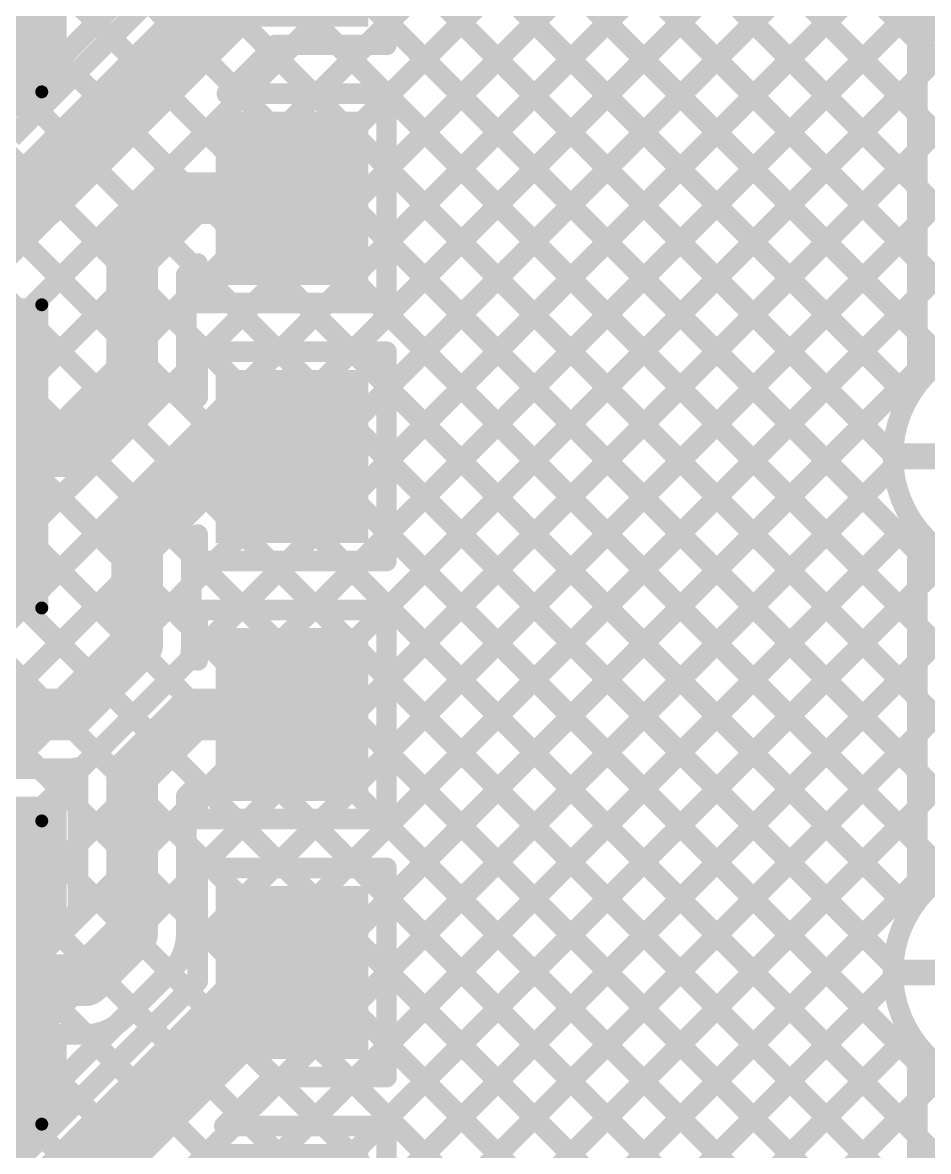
# Model space of a CAD drawing. Header units: millimetres. Extents: x 3.9 to 7.44, y 1.03 to 3.16.
# Drawn here: x 4.7656 to 5.1166, y 2.3487 to 2.7861 of the extents above; entities that cross this region are included whole.
import ezdxf

# ---------------------------------------------------------------- set-up
doc = ezdxf.new("R2010")
doc.units = ezdxf.units.MM
doc.header["$MEASUREMENT"] = 0
for name, color, linetype in [('BottomLayer', 5, 'Continuous'), ('TopLayer', 1, 'Continuous'), ('TopOverlay', 2, 'Continuous'), ('TopPaste', 8, 'Continuous'), ('TopSolder', 216, 'Continuous')]:
    doc.layers.add(name, color=color, linetype=linetype)

# ---------------------------------------------------------------- blocks, each defined once
blk = doc.blocks.new('LTV_844S_40')
at = {"layer": 'TopLayer'}
for points in [[(-0.15157, 0.17953), (-0.20276, 0.17953), (-0.15157, 0.12047), (-0.20276, 0.12047)], [(-0.15157, 0.07953), (-0.20276, 0.07953), (-0.15157, 0.02047), (-0.20276, 0.02047)], [(-0.15157, -0.02047), (-0.20276, -0.02047), (-0.15157, -0.07953), (-0.20276, -0.07953)], [(-0.15157, -0.12047), (-0.20276, -0.12047), (-0.15157, -0.17953), (-0.20276, -0.17953)]]:
    blk.add_solid(points, dxfattribs=at)
at = {"layer": 'TopPaste'}
for points in [[(-0.15157, 0.17953), (-0.20276, 0.17953), (-0.15157, 0.12047), (-0.20276, 0.12047)], [(-0.15157, 0.07953), (-0.20276, 0.07953), (-0.15157, 0.02047), (-0.20276, 0.02047)], [(-0.15157, -0.02047), (-0.20276, -0.02047), (-0.15157, -0.07953), (-0.20276, -0.07953)], [(-0.15157, -0.12047), (-0.20276, -0.12047), (-0.15157, -0.17953), (-0.20276, -0.17953)]]:
    blk.add_solid(points, dxfattribs=at)
at = {"layer": 'TopSolder'}
for points in [[(-0.14757, 0.28353), (-0.20676, 0.28353), (-0.14757, 0.21647), (-0.20676, 0.21647)], [(-0.14757, 0.18353), (-0.20676, 0.18353), (-0.14757, 0.11647), (-0.20676, 0.11647)], [(-0.14757, 0.08353), (-0.20676, 0.08353), (-0.14757, 0.01647), (-0.20676, 0.01647)], [(-0.14757, -0.01647), (-0.20676, -0.01647), (-0.14757, -0.08353), (-0.20676, -0.08353)], [(-0.14757, -0.11647), (-0.20676, -0.11647), (-0.14757, -0.18353), (-0.20676, -0.18353)], [(-0.14757, -0.21647), (-0.20676, -0.21647), (-0.14757, -0.28353), (-0.20676, -0.28353)]]:
    blk.add_solid(points, dxfattribs=at)
blk = doc.blocks.new('RES_1210_49')
at = {"layer": 'TopLayer'}
for points in [[(-0.08661, -0.05315), (-0.03937, -0.05315), (-0.08661, 0.05315), (-0.03937, 0.05315)], [(0.03937, -0.05315), (0.08661, -0.05315), (0.03937, 0.05315), (0.08661, 0.05315)]]:
    blk.add_solid(points, dxfattribs=at)
at = {"layer": 'TopOverlay', "const_width": 0.005}
for points in [[(-0.09198, 0.05875), (0.09201, 0.05875)], [(-0.09198, -0.05875), (-0.09198, 0.05875)], [(0.09201, -0.05875), (0.09201, 0.05875)], [(-0.09198, -0.05875), (0.09201, -0.05875)]]:
    blk.add_lwpolyline(points, dxfattribs=at)
at = {"layer": 'TopOverlay', "const_width": 0.0025}
for points in [[(-0.09323, 0.05875, 1), (-0.09073, 0.05875, 1)], [(-0.09323, 0.05875, 1), (-0.09073, 0.05875, 1)], [(0.09076, 0.05875, 1), (0.09326, 0.05875, 1)], [(0.09076, 0.05875, 1), (0.09326, 0.05875, 1)], [(-0.09323, -0.05875, 1), (-0.09073, -0.05875, 1)], [(-0.09323, -0.05875, 1), (-0.09073, -0.05875, 1)], [(0.09076, -0.05875, 1), (0.09326, -0.05875, 1)], [(0.09076, -0.05875, 1), (0.09326, -0.05875, 1)]]:
    blk.add_lwpolyline(points, format="xyb", close=True, dxfattribs=at)
at = {"layer": 'TopPaste'}
for points in [[(-0.08661, -0.05315), (-0.03937, -0.05315), (-0.08661, 0.05315), (-0.03937, 0.05315)], [(0.03937, -0.05315), (0.08661, -0.05315), (0.03937, 0.05315), (0.08661, 0.05315)]]:
    blk.add_solid(points, dxfattribs=at)
at = {"layer": 'TopSolder'}
for points in [[(-0.09061, -0.05715), (-0.03537, -0.05715), (-0.09061, 0.05715), (-0.03537, 0.05715)], [(0.03537, -0.05715), (0.09061, -0.05715), (0.03537, 0.05715), (0.09061, 0.05715)]]:
    blk.add_solid(points, dxfattribs=at)
blk = doc.blocks.new('RES_1210_51')
at = {"layer": 'TopLayer'}
for points in [[(-0.08661, -0.05315), (-0.03937, -0.05315), (-0.08661, 0.05315), (-0.03937, 0.05315)], [(0.03937, -0.05315), (0.08661, -0.05315), (0.03937, 0.05315), (0.08661, 0.05315)]]:
    blk.add_solid(points, dxfattribs=at)
at = {"layer": 'TopOverlay', "const_width": 0.005}
for points in [[(-0.09198, -0.05875), (-0.09198, 0.05875)], [(-0.09198, 0.05875), (0.09201, 0.05875)], [(0.09201, -0.05875), (0.09201, 0.05875)], [(-0.09198, -0.05875), (0.09201, -0.05875)]]:
    blk.add_lwpolyline(points, dxfattribs=at)
at = {"layer": 'TopOverlay', "const_width": 0.0025}
for points in [[(-0.09323, 0.05875, 1), (-0.09073, 0.05875, 1)], [(-0.09323, 0.05875, 1), (-0.09073, 0.05875, 1)], [(0.09076, 0.05875, 1), (0.09326, 0.05875, 1)], [(0.09076, 0.05875, 1), (0.09326, 0.05875, 1)], [(-0.09323, -0.05875, 1), (-0.09073, -0.05875, 1)], [(-0.09323, -0.05875, 1), (-0.09073, -0.05875, 1)], [(0.09076, -0.05875, 1), (0.09326, -0.05875, 1)], [(0.09076, -0.05875, 1), (0.09326, -0.05875, 1)]]:
    blk.add_lwpolyline(points, format="xyb", close=True, dxfattribs=at)
at = {"layer": 'TopPaste'}
for points in [[(-0.08661, -0.05315), (-0.03937, -0.05315), (-0.08661, 0.05315), (-0.03937, 0.05315)], [(0.03937, -0.05315), (0.08661, -0.05315), (0.03937, 0.05315), (0.08661, 0.05315)]]:
    blk.add_solid(points, dxfattribs=at)
at = {"layer": 'TopSolder'}
for points in [[(-0.09061, -0.05715), (-0.03537, -0.05715), (-0.09061, 0.05715), (-0.03537, 0.05715)], [(0.03537, -0.05715), (0.09061, -0.05715), (0.03537, 0.05715), (0.09061, 0.05715)]]:
    blk.add_solid(points, dxfattribs=at)
blk = doc.blocks.new('RES_1210_53')
at = {"layer": 'TopLayer'}
for points in [[(-0.08661, -0.05315), (-0.03937, -0.05315), (-0.08661, 0.05315), (-0.03937, 0.05315)], [(0.03937, -0.05315), (0.08661, -0.05315), (0.03937, 0.05315), (0.08661, 0.05315)]]:
    blk.add_solid(points, dxfattribs=at)
at = {"layer": 'TopOverlay', "const_width": 0.005}
for points in [[(-0.09198, -0.05875), (-0.09198, 0.05875)], [(-0.09198, 0.05875), (0.09201, 0.05875)], [(0.09201, -0.05875), (0.09201, 0.05875)], [(-0.09198, -0.05875), (0.09201, -0.05875)]]:
    blk.add_lwpolyline(points, dxfattribs=at)
at = {"layer": 'TopOverlay', "const_width": 0.0025}
for points in [[(-0.09323, 0.05875, 1), (-0.09073, 0.05875, 1)], [(-0.09323, 0.05875, 1), (-0.09073, 0.05875, 1)], [(0.09076, 0.05875, 1), (0.09326, 0.05875, 1)], [(0.09076, 0.05875, 1), (0.09326, 0.05875, 1)], [(-0.09323, -0.05875, 1), (-0.09073, -0.05875, 1)], [(-0.09323, -0.05875, 1), (-0.09073, -0.05875, 1)], [(0.09076, -0.05875, 1), (0.09326, -0.05875, 1)], [(0.09076, -0.05875, 1), (0.09326, -0.05875, 1)]]:
    blk.add_lwpolyline(points, format="xyb", close=True, dxfattribs=at)
at = {"layer": 'TopPaste'}
for points in [[(-0.08661, -0.05315), (-0.03937, -0.05315), (-0.08661, 0.05315), (-0.03937, 0.05315)], [(0.03937, -0.05315), (0.08661, -0.05315), (0.03937, 0.05315), (0.08661, 0.05315)]]:
    blk.add_solid(points, dxfattribs=at)
at = {"layer": 'TopSolder'}
for points in [[(-0.09061, -0.05715), (-0.03537, -0.05715), (-0.09061, 0.05715), (-0.03537, 0.05715)], [(0.03537, -0.05715), (0.09061, -0.05715), (0.03537, 0.05715), (0.09061, 0.05715)]]:
    blk.add_solid(points, dxfattribs=at)

msp = doc.modelspace()

# ---------------------------------------------------------------- linework, layer by layer
at = {"layer": 'BottomLayer'}
for points, const_width in [([(4.35691, 2.997), (5.11056, 2.24336)], 0.008), ([(4.44283, 2.46294), (4.8949, 2.915)], 0.008), ([(4.45862, 2.45043), (4.92318, 2.915)], 0.008), ([(4.46834, 2.40359), (4.97975, 2.915)], 0.008), ([(4.46846, 2.432), (4.95147, 2.915)], 0.008), ([(4.60862, 2.915), (5.10292, 2.4207)], 0.008), ([(4.6369, 2.915), (5.10977, 2.44214)], 0.008), ([(4.66519, 2.915), (5.11233, 2.46786)], 0.008), ([(4.69347, 2.915), (5.11233, 2.49614)], 0.008), ([(4.72176, 2.915), (5.11233, 2.52443)], 0.008), ([(4.75004, 2.915), (5.11233, 2.55271)], 0.008), ([(4.77832, 2.915), (5.11233, 2.58099)], 0.008), ([(4.80661, 2.915), (5.10284, 2.61877)], 0.008), ([(4.83489, 2.915), (5.10901, 2.64088)], 0.008), ([(4.86318, 2.915), (5.11233, 2.66585)], 0.008), ([(4.89146, 2.915), (5.11233, 2.69413)], 0.008), ([(4.91975, 2.915), (5.11233, 2.72242)], 0.008), ([(4.94803, 2.915), (5.11233, 2.7507)], 0.008), ([(4.97631, 2.915), (5.11233, 2.77898)], 0.008), ([(4.45089, 2.35785), (5.00423, 2.91119)], 0.008), ([(4.58778, 2.90755), (5.11233, 2.383)], 0.008), ([(4.46399, 2.34267), (5.01837, 2.89705)], 0.008), ([(4.48922, 2.89298), (5.11233, 2.26987)], 0.008), ([(4.57353, 2.89352), (5.11233, 2.35472)], 0.008), ([(4.47037, 2.32077), (5.03251, 2.88291)], 0.008), ([(4.55509, 2.88368), (5.11233, 2.32644)], 0.008), ([(4.53098, 2.8795), (5.11233, 2.29815)], 0.008), ([(4.44148, 2.2636), (5.04665, 2.86877)], 0.008), ([(4.45768, 2.25151), (5.0608, 2.85462)], 0.008), ([(4.47045, 2.85518), (5.10136, 2.22427)], 0.008), ([(4.46799, 2.23354), (5.07494, 2.84048)], 0.008), ([(4.46908, 2.20634), (5.08908, 2.82634)], 0.008), ([(4.47045, 2.8269), (5.08722, 2.21013)], 0.008), ([(4.44974, 2.15871), (5.10321, 2.81218)], 0.008), ([(4.47045, 2.79861), (5.07307, 2.19599)], 0.008), ([(4.46325, 2.14394), (5.11113, 2.79182)], 0.008), ([(5.11233, 2.64582), (5.11233, 2.79018)], 0.008), ([(4.47045, 2.77033), (5.05893, 2.18184)], 0.008), ([(4.44486, 2.76763), (5.04479, 2.1677)], 0.008), ([(4.48909, 2.1415), (5.11233, 2.76474)], 0.008), ([(4.51738, 2.1415), (5.11233, 2.73645)], 0.008), ([(4.47028, 2.71392), (5.03065, 2.15356)], 0.008), ([(4.54566, 2.1415), (5.11233, 2.70817)], 0.008), ([(4.46348, 2.69244), (4.91645, 2.23947)], 0.008), ([(4.45009, 2.67755), (4.9012, 2.22644)], 0.008), ([(4.57395, 2.1415), (5.11233, 2.67988)], 0.008), ([(4.60223, 2.1415), (5.11233, 2.6516)], 0.008), ([(5.10683, 2.618), (5.14833, 2.618)], 0.01), ([(4.63052, 2.1415), (5.10301, 2.614)], 0.008), ([(4.6588, 2.1415), (5.11031, 2.59301)], 0.008), ([(5.11233, 2.44582), (5.11233, 2.59018)], 0.008), ([(4.68708, 2.1415), (5.11233, 2.56675)], 0.008), ([(4.71537, 2.1415), (5.11233, 2.53846)], 0.008), ([(4.74365, 2.1415), (5.11233, 2.51018)], 0.008), ([(4.77194, 2.1415), (5.11233, 2.48189)], 0.008), ([(4.80022, 2.1415), (5.11233, 2.45361)], 0.008), ([(4.92838, 2.24138), (5.10288, 2.41588)], 0.008), ([(5.10683, 2.418), (5.14833, 2.418)], 0.01), ([(4.94586, 2.23057), (5.10953, 2.39424)], 0.008), ([(5.11233, 2.24582), (5.11233, 2.39018)], 0.008), ([(4.82857, 2.085), (5.11233, 2.36876)], 0.008)]:
    msp.add_lwpolyline(points, dxfattribs=dict(at, const_width=const_width))
for points, const_width in [([(5.11033, 2.77898, 1), (5.11433, 2.77898, 1)], 0.004), ([(5.11033, 2.76474, 1), (5.11433, 2.76474, 1)], 0.004), ([(5.11033, 2.7507, 1), (5.11433, 2.7507, 1)], 0.004), ([(5.11033, 2.73645, 1), (5.11433, 2.73645, 1)], 0.004), ([(5.11033, 2.72242, 1), (5.11433, 2.72242, 1)], 0.004), ([(5.11033, 2.70817, 1), (5.11433, 2.70817, 1)], 0.004), ([(5.11033, 2.69413, 1), (5.11433, 2.69413, 1)], 0.004), ([(5.11033, 2.67988, 1), (5.11433, 2.67988, 1)], 0.004), ([(5.11033, 2.66585, 1), (5.11433, 2.66585, 1)], 0.004), ([(5.11033, 2.6516, 1), (5.11433, 2.6516, 1)], 0.004), ([(5.11033, 2.64582, 1), (5.11433, 2.64582, 1)], 0.004), ([(5.11033, 2.64582, 1), (5.11433, 2.64582, 1)], 0.004), ([(5.10701, 2.64088, 1), (5.11101, 2.64088, 1)], 0.004), ([(5.10084, 2.61877, 1), (5.10484, 2.61877, 1)], 0.004), ([(5.10433, 2.618, 1), (5.10933, 2.618, 1)], 0.005), ([(5.10101, 2.614, 1), (5.10501, 2.614, 1)], 0.004), ([(5.10831, 2.59301, 1), (5.11231, 2.59301, 1)], 0.004), ([(5.11033, 2.59018, 1), (5.11433, 2.59018, 1)], 0.004), ([(5.11033, 2.59018, 1), (5.11433, 2.59018, 1)], 0.004), ([(5.11033, 2.58099, 1), (5.11433, 2.58099, 1)], 0.004), ([(5.11033, 2.56675, 1), (5.11433, 2.56675, 1)], 0.004), ([(5.11033, 2.55271, 1), (5.11433, 2.55271, 1)], 0.004), ([(5.11033, 2.53846, 1), (5.11433, 2.53846, 1)], 0.004), ([(5.11033, 2.52443, 1), (5.11433, 2.52443, 1)], 0.004), ([(5.11033, 2.51018, 1), (5.11433, 2.51018, 1)], 0.004), ([(5.11033, 2.49614, 1), (5.11433, 2.49614, 1)], 0.004), ([(5.11033, 2.48189, 1), (5.11433, 2.48189, 1)], 0.004), ([(5.11033, 2.46786, 1), (5.11433, 2.46786, 1)], 0.004), ([(5.11033, 2.45361, 1), (5.11433, 2.45361, 1)], 0.004), ([(5.11033, 2.44582, 1), (5.11433, 2.44582, 1)], 0.004), ([(5.11033, 2.44582, 1), (5.11433, 2.44582, 1)], 0.004), ([(5.10777, 2.44214, 1), (5.11177, 2.44214, 1)], 0.004), ([(5.10091, 2.4207, 1), (5.10492, 2.4207, 1)], 0.004), ([(5.10088, 2.41588, 1), (5.10488, 2.41588, 1)], 0.004), ([(5.10433, 2.418, 1), (5.10933, 2.418, 1)], 0.005), ([(5.10753, 2.39424, 1), (5.11153, 2.39424, 1)], 0.004), ([(5.11033, 2.39018, 1), (5.11433, 2.39018, 1)], 0.004), ([(5.11033, 2.39018, 1), (5.11433, 2.39018, 1)], 0.004), ([(5.11033, 2.383, 1), (5.11433, 2.383, 1)], 0.004), ([(5.11033, 2.36876, 1), (5.11433, 2.36876, 1)], 0.004), ([(5.11033, 2.35472, 1), (5.11433, 2.35472, 1)], 0.004)]:
    msp.add_lwpolyline(points, format="xyb", close=True, dxfattribs=dict(at, const_width=const_width))
at = {"layer": 'BottomLayer', "const_width": 0.008}
for points in [[(5.11233, 2.59018, -0.341353), (5.11233, 2.64582)], [(5.11233, 2.39018, -0.341353), (5.11233, 2.44582)]]:
    msp.add_lwpolyline(points, format="xyb", dxfattribs=at)
at = {"layer": 'TopLayer'}
for points, const_width in [([(4.89131, 3), (5.18774, 2.70357)], 0.008), ([(4.90659, 2.78527), (5.12132, 3)], 0.008), ([(4.90659, 2.70042), (5.20617, 3)], 0.008), ([(4.90659, 2.7287), (5.17789, 3)], 0.008), ([(4.90659, 2.75699), (5.1496, 3)], 0.008), ([(4.89298, 2.65853), (5.18774, 2.95328)], 0.008), ([(4.90659, 2.95644), (5.2015, 2.66153)], 0.008), ([(4.90659, 2.92816), (5.18075, 2.654)], 0.008), ([(4.90659, 2.64385), (5.18774, 2.925)], 0.008), ([(4.90659, 2.89987), (5.14325, 2.66321)], 0.008), ([(4.77861, 2.75885), (4.77861, 2.88215)], 0.008), ([(4.90071, 2.87747), (5.12263, 2.65554)], 0.008), ([(4.90659, 2.77747), (4.90659, 2.85853)], 0.008), ([(4.90659, 2.8433), (5.10901, 2.64088)], 0.008), ([(4.771, 2.718), (4.873, 2.82)], 0.025), ([(4.77861, 2.77043), (4.83341, 2.82523)], 0.008), ([(4.77861, 2.75885), (4.83341, 2.81364)], 0.008), ([(4.90659, 2.81502), (5.10284, 2.61877)], 0.008), ([(4.90659, 2.61557), (5.10321, 2.81218)], 0.008), ([(4.77861, 2.80157), (4.79998, 2.78021)], 0.008), ([(4.90659, 2.58728), (5.11113, 2.79182)], 0.008), ([(4.90659, 2.78673), (5.18774, 2.50558)], 0.008), ([(4.90612, 2.55853), (5.12597, 2.77838)], 0.008), ([(4.90659, 2.50243), (5.18474, 2.78058)], 0.008), ([(4.84476, 2.75853), (4.86371, 2.77747)], 0.008), ([(4.85156, 2.75853), (4.87051, 2.77747)], 0.008), ([(4.86149, 2.77526), (4.87823, 2.75853)], 0.008), ([(4.86371, 2.77747), (4.90659, 2.77747)], 0.008), ([(4.87985, 2.75853), (4.89879, 2.77747)], 0.008), ([(4.88757, 2.77747), (4.90651, 2.75853)], 0.008), ([(4.77861, 2.77329), (4.78583, 2.76607)], 0.008), ([(4.90659, 2.53071), (5.14838, 2.7725)], 0.008), ([(4.84735, 2.76112), (4.84994, 2.75853)], 0.008), ([(4.77362, 2.75385), (4.77861, 2.75885)], 0.008), ([(4.84476, 2.75853), (4.90659, 2.75853)], 0.008), ([(4.90659, 2.67747), (4.90659, 2.75853)], 0.008), ([(4.90659, 2.75845), (5.20351, 2.46153)], 0.008), ([(4.70937, 2.75385), (4.77362, 2.75385)], 0.008), ([(4.74968, 2.7415), (4.76203, 2.75385)], 0.008), ([(4.76127, 2.7415), (4.77362, 2.75385)], 0.008), ([(4.89097, 2.45853), (5.18774, 2.75529)], 0.008), ([(4.90659, 2.73017), (5.18276, 2.454)], 0.008), ([(4.42008, 2.718), (4.771, 2.718)], 0.025), ([(4.90659, 2.44586), (5.18774, 2.72701)], 0.008), ([(4.808, 2.697), (4.829, 2.718)], 0.02), ([(4.829, 2.718), (4.87, 2.718)], 0.02), ([(4.808, 2.641), (4.808, 2.697)], 0.02), ([(4.90659, 2.70188), (5.14509, 2.46338)], 0.008), ([(4.829, 2.6883), (4.83341, 2.69271)], 0.008), ([(4.83341, 2.67747), (4.83341, 2.69271)], 0.008), ([(4.829, 2.641), (4.829, 2.6883)], 0.008), ([(4.829, 2.6794), (4.83341, 2.68381)], 0.008), ([(4.83341, 2.67747), (4.90659, 2.67747)], 0.008), ([(4.83642, 2.65853), (4.85536, 2.67747)], 0.008), ([(4.84615, 2.67747), (4.86509, 2.65853)], 0.008), ([(4.8647, 2.65853), (4.88364, 2.67747)], 0.008), ([(4.87443, 2.67747), (4.89338, 2.65853)], 0.008), ([(4.90271, 2.67747), (5.12384, 2.45634)], 0.008), ([(4.829, 2.66633), (4.83681, 2.65853)], 0.008), ([(4.829, 2.65111), (4.83341, 2.65552)], 0.008), ([(4.83341, 2.65853), (4.90659, 2.65853)], 0.008), ([(4.83341, 2.64084), (4.83341, 2.65853)], 0.008), ([(4.83341, 2.65552), (4.83642, 2.65853)], 0.008), ([(4.90659, 2.57747), (4.90659, 2.65853)], 0.008), ([(4.787, 2.62), (4.808, 2.641)], 0.02), ([(4.90659, 2.64531), (5.10977, 2.44214)], 0.008), ([(4.742, 2.619), (4.769, 2.619)], 0.02), ([(4.769, 2.62), (4.787, 2.62)], 0.02), ([(4.81, 2.594), (4.836, 2.62)], 0.02), ([(4.836, 2.62), (4.873, 2.62)], 0.02), ([(4.90659, 2.61703), (5.10292, 2.4207)], 0.008), ([(5.10683, 2.618), (5.14833, 2.618)], 0.01), ([(4.90659, 2.41758), (5.10301, 2.614)], 0.008), ([(4.81, 2.545), (4.81, 2.594)], 0.02), ([(4.90659, 2.38929), (5.11031, 2.59301)], 0.008), ([(4.831, 2.5853), (4.83341, 2.58771)], 0.008), ([(4.83341, 2.57747), (4.83341, 2.58771)], 0.008), ([(4.90659, 2.58874), (5.18774, 2.30759)], 0.008), ([(4.831, 2.545), (4.831, 2.5853)], 0.008), ([(4.90659, 2.30444), (5.18415, 2.582)], 0.008), ([(4.831, 2.57948), (4.85195, 2.55853)], 0.008), ([(4.831, 2.56826), (4.84021, 2.57747)], 0.008), ([(4.83341, 2.57747), (4.90659, 2.57747)], 0.008), ([(4.84955, 2.55853), (4.8685, 2.57747)], 0.008), ([(4.86129, 2.57747), (4.88024, 2.55853)], 0.008), ([(4.87784, 2.55853), (4.89678, 2.57747)], 0.008), ([(4.88958, 2.57747), (5.18774, 2.27931)], 0.008), ([(4.90411, 2.35853), (5.1247, 2.57912)], 0.008), ([(4.90659, 2.33272), (5.14641, 2.57254)], 0.008), ([(4.83341, 2.55853), (4.90659, 2.55853)], 0.008), ([(4.83341, 2.539), (4.83341, 2.55853)], 0.008), ([(4.88896, 2.25853), (5.18774, 2.5573)], 0.008), ([(4.90659, 2.47747), (4.90659, 2.55853)], 0.008), ([(4.783, 2.518), (4.81, 2.545)], 0.02), ([(4.831, 2.5512), (4.83341, 2.54879)], 0.008), ([(4.83017, 2.53914), (4.83341, 2.54238)], 0.008), ([(4.90659, 2.53218), (5.18474, 2.25403)], 0.008), ([(4.90659, 2.24787), (5.18774, 2.52902)], 0.008), ([(4.42008, 2.518), (4.783, 2.518)], 0.02), ([(4.808, 2.495), (4.831, 2.518)], 0.02), ([(4.831, 2.518), (4.87, 2.518)], 0.02), ([(4.90659, 2.50389), (5.147, 2.26348)], 0.008), ([(4.808, 2.433), (4.808, 2.495)], 0.02), ([(4.46586, 2.497), (4.783, 2.497)], 0.008), ([(4.77206, 2.497), (4.787, 2.48206)], 0.008), ([(4.77318, 2.48215), (4.78702, 2.496)], 0.008), ([(4.787, 2.4417), (4.787, 2.495)], 0.008), ([(4.829, 2.4863), (4.83341, 2.49071)], 0.008), ([(4.83341, 2.47747), (4.83341, 2.49071)], 0.008), ([(4.829, 2.433), (4.829, 2.4863)], 0.008), ([(4.829, 2.48141), (4.83341, 2.48582)], 0.008), ([(4.70937, 2.48215), (4.77861, 2.48215)], 0.008), ([(4.77861, 2.436), (4.77861, 2.48215)], 0.008), ([(4.83341, 2.47747), (4.90659, 2.47747)], 0.008), ([(4.83441, 2.45853), (4.85335, 2.47747)], 0.008), ([(4.84816, 2.47747), (4.8671, 2.45853)], 0.008), ([(4.86269, 2.45853), (4.88164, 2.47747)], 0.008), ([(4.87644, 2.47747), (4.89539, 2.45853)], 0.008), ([(4.90472, 2.47747), (5.12509, 2.25711)], 0.008), ([(4.77861, 2.4593), (4.787, 2.46769)], 0.008), ([(4.829, 2.46834), (4.83882, 2.45853)], 0.008), ([(4.77861, 2.46216), (4.787, 2.45378)], 0.008), ([(4.829, 2.45312), (4.83341, 2.45753)], 0.008), ([(4.83341, 2.45853), (4.90659, 2.45853)], 0.008), ([(4.83341, 2.41464), (4.83341, 2.45853)], 0.008), ([(4.90659, 2.37747), (4.90659, 2.45853)], 0.008), ([(4.90659, 2.44732), (5.11056, 2.24336)], 0.008), ([(4.7813, 2.436), (4.787, 2.4417)], 0.008), ([(4.79, 2.415), (4.808, 2.433)], 0.02), ([(4.829, 2.44006), (4.83341, 2.43565)], 0.008), ([(4.82539, 2.42123), (4.83341, 2.42925)], 0.008), ([(4.77, 2.318), (4.87, 2.418)], 0.025), ([(4.74699, 2.415), (4.79, 2.415)], 0.02), ([(4.80488, 2.40019), (4.82281, 2.41812)], 0.008), ([(4.82274, 2.41804), (4.82977, 2.411)], 0.008), ([(4.90659, 2.41904), (5.10306, 2.22256)], 0.008), ([(4.92838, 2.24138), (5.10288, 2.41588)], 0.008), ([(5.10683, 2.418), (5.14833, 2.418)], 0.01), ([(4.77861, 2.35985), (4.83341, 2.41464)], 0.008), ([(4.80859, 2.4039), (4.81563, 2.39686)], 0.008), ([(4.77861, 2.37445), (4.80177, 2.39761)], 0.008), ([(4.77861, 2.394), (4.79, 2.394)], 0.008), ([(4.77861, 2.35985), (4.77861, 2.394)], 0.008), ([(4.79021, 2.394), (4.80149, 2.38272)], 0.008), ([(4.94586, 2.23057), (5.10953, 2.39424)], 0.008), ([(4.90659, 2.39075), (5.21765, 2.07969)], 0.008), ([(4.86916, 2.12558), (5.12347, 2.3799)], 0.008), ([(4.77861, 2.37731), (4.78734, 2.36858)], 0.008), ([(4.84376, 2.35853), (4.86271, 2.37747)], 0.008), ([(4.84754, 2.35853), (4.86649, 2.37747)], 0.008), ([(4.86271, 2.37747), (4.90659, 2.37747)], 0.008), ([(4.8633, 2.37747), (4.88225, 2.35853)], 0.008), ([(4.87583, 2.35853), (4.89477, 2.37747)], 0.008), ([(4.89159, 2.37747), (5.20351, 2.06555)], 0.008), ([(4.89744, 2.12558), (5.14452, 2.37266)], 0.008), ([(4.84886, 2.36363), (4.85396, 2.35853)], 0.008), ([(4.77262, 2.35385), (4.77861, 2.35985)], 0.008), ([(4.84376, 2.35853), (4.90659, 2.35853)], 0.008), ([(4.90659, 2.27747), (4.90659, 2.35853)], 0.008), ([(4.70937, 2.35385), (4.77262, 2.35385)], 0.008), ([(4.76027, 2.3415), (4.77262, 2.35385)], 0.008)]:
    msp.add_lwpolyline(points, dxfattribs=dict(at, const_width=const_width))
at = {"layer": 'TopLayer', "const_width": 0.008}
for points in [[(5.17615, 2.782, -2.03653), (5.17615, 2.854)], [(5.17615, 2.582, -2.03653), (5.17615, 2.654)], [(4.82896, 2.63979, -0.054537), (4.83341, 2.64084)], [(4.82896, 2.63979, -0.054537), (4.83341, 2.64084)], [(4.831, 2.545, -0.072795), (4.83012, 2.53898)], [(4.831, 2.545, -0.072795), (4.83012, 2.53898)], [(4.78714, 2.49741, -0.049638), (4.783, 2.497)], [(4.78714, 2.49741, -0.049638), (4.783, 2.497)], [(5.17615, 2.382, -2.03653), (5.17615, 2.454)], [(4.829, 2.433, -0.199534), (4.82281, 2.41812)], [(4.829, 2.433, -0.198912), (4.82285, 2.41815)], [(4.80488, 2.40019, -0.199534), (4.79, 2.394)], [(4.80485, 2.40015, -0.198912), (4.79, 2.394)]]:
    msp.add_lwpolyline(points, format="xyb", dxfattribs=at)
at = {"layer": 'TopLayer'}
for points, const_width in [([(4.90459, 2.78673, 1), (4.90859, 2.78673, 1)], 0.004), ([(4.90459, 2.78527, 1), (4.90859, 2.78527, 1)], 0.004), ([(4.79798, 2.78021, 1), (4.80198, 2.78021, 1)], 0.004), ([(4.85949, 2.77526, 1), (4.8635, 2.77526, 1)], 0.004), ([(4.86171, 2.77747, 1), (4.86571, 2.77747, 1)], 0.004), ([(4.86171, 2.77747, 1), (4.86571, 2.77747, 1)], 0.004), ([(4.86851, 2.77747, 1), (4.87251, 2.77747, 1)], 0.004), ([(4.88557, 2.77747, 1), (4.88957, 2.77747, 1)], 0.004), ([(4.89679, 2.77747, 1), (4.90079, 2.77747, 1)], 0.004), ([(4.90459, 2.77747, 1), (4.90859, 2.77747, 1)], 0.004), ([(4.90459, 2.77747, 1), (4.90859, 2.77747, 1)], 0.004), ([(4.77661, 2.77329, 1), (4.78061, 2.77329, 1)], 0.004), ([(4.77661, 2.77043, 1), (4.78061, 2.77043, 1)], 0.004), ([(4.78383, 2.76607, 1), (4.78783, 2.76607, 1)], 0.004), ([(4.84535, 2.76112, 1), (4.84935, 2.76112, 1)], 0.004), ([(4.77661, 2.75885, 1), (4.78061, 2.75885, 1)], 0.004), ([(4.77661, 2.75885, 1), (4.78061, 2.75885, 1)], 0.004), ([(4.77661, 2.75885, 1), (4.78061, 2.75885, 1)], 0.004), ([(4.84276, 2.75853, 1), (4.84676, 2.75853, 1)], 0.004), ([(4.84276, 2.75853, 1), (4.84676, 2.75853, 1)], 0.004), ([(4.84794, 2.75853, 1), (4.85194, 2.75853, 1)], 0.004), ([(4.84956, 2.75853, 1), (4.85356, 2.75853, 1)], 0.004), ([(4.87623, 2.75853, 1), (4.88023, 2.75853, 1)], 0.004), ([(4.87785, 2.75853, 1), (4.88185, 2.75853, 1)], 0.004), ([(4.90451, 2.75853, 1), (4.90851, 2.75853, 1)], 0.004), ([(4.90459, 2.75853, 1), (4.90859, 2.75853, 1)], 0.004), ([(4.90459, 2.75853, 1), (4.90859, 2.75853, 1)], 0.004), ([(4.90459, 2.75845, 1), (4.90859, 2.75845, 1)], 0.004), ([(4.90459, 2.75699, 1), (4.90859, 2.75699, 1)], 0.004), ([(4.76003, 2.75385, 1), (4.76403, 2.75385, 1)], 0.004), ([(4.77162, 2.75385, 1), (4.77562, 2.75385, 1)], 0.004), ([(4.77162, 2.75385, 1), (4.77562, 2.75385, 1)], 0.004), ([(4.77162, 2.75385, 1), (4.77562, 2.75385, 1)], 0.004), ([(4.90459, 2.73017, 1), (4.90859, 2.73017, 1)], 0.004), ([(4.76475, 2.718, 1), (4.77725, 2.718, 1)], 0.0125), ([(4.76475, 2.718, 1), (4.77725, 2.718, 1)], 0.0125), ([(4.90459, 2.7287, 1), (4.90859, 2.7287, 1)], 0.004), ([(4.824, 2.718, 1), (4.834, 2.718, 1)], 0.01), ([(4.824, 2.718, 1), (4.834, 2.718, 1)], 0.01), ([(4.865, 2.718, 1), (4.875, 2.718, 1)], 0.01), ([(4.803, 2.697, 1), (4.813, 2.697, 1)], 0.01), ([(4.803, 2.697, 1), (4.813, 2.697, 1)], 0.01), ([(4.90459, 2.70188, 1), (4.90859, 2.70188, 1)], 0.004), ([(4.90459, 2.70042, 1), (4.90859, 2.70042, 1)], 0.004), ([(4.83141, 2.69271, 1), (4.83541, 2.69271, 1)], 0.004), ([(4.83141, 2.69271, 1), (4.83541, 2.69271, 1)], 0.004), ([(4.827, 2.6883, 1), (4.831, 2.6883, 1)], 0.004), ([(4.827, 2.6883, 1), (4.831, 2.6883, 1)], 0.004), ([(4.83141, 2.68381, 1), (4.83541, 2.68381, 1)], 0.004), ([(4.827, 2.6794, 1), (4.831, 2.6794, 1)], 0.004), ([(4.83141, 2.67747, 1), (4.83541, 2.67747, 1)], 0.004), ([(4.83141, 2.67747, 1), (4.83541, 2.67747, 1)], 0.004), ([(4.84415, 2.67747, 1), (4.84815, 2.67747, 1)], 0.004), ([(4.85336, 2.67747, 1), (4.85736, 2.67747, 1)], 0.004), ([(4.87243, 2.67747, 1), (4.87643, 2.67747, 1)], 0.004), ([(4.88164, 2.67747, 1), (4.88564, 2.67747, 1)], 0.004), ([(4.90071, 2.67747, 1), (4.90471, 2.67747, 1)], 0.004), ([(4.90459, 2.67747, 1), (4.90859, 2.67747, 1)], 0.004), ([(4.90459, 2.67747, 1), (4.90859, 2.67747, 1)], 0.004), ([(4.827, 2.66633, 1), (4.831, 2.66633, 1)], 0.004), ([(4.83141, 2.65853, 1), (4.83541, 2.65853, 1)], 0.004), ([(4.83141, 2.65853, 1), (4.83541, 2.65853, 1)], 0.004), ([(4.83141, 2.65552, 1), (4.83541, 2.65552, 1)], 0.004), ([(4.83141, 2.65552, 1), (4.83541, 2.65552, 1)], 0.004), ([(4.83442, 2.65853, 1), (4.83842, 2.65853, 1)], 0.004), ([(4.83442, 2.65853, 1), (4.83842, 2.65853, 1)], 0.004), ([(4.83481, 2.65853, 1), (4.83881, 2.65853, 1)], 0.004), ([(4.8627, 2.65853, 1), (4.8667, 2.65853, 1)], 0.004), ([(4.86309, 2.65853, 1), (4.86709, 2.65853, 1)], 0.004), ([(4.89098, 2.65853, 1), (4.89498, 2.65853, 1)], 0.004), ([(4.89138, 2.65853, 1), (4.89538, 2.65853, 1)], 0.004), ([(4.90459, 2.65853, 1), (4.90859, 2.65853, 1)], 0.004), ([(4.90459, 2.65853, 1), (4.90859, 2.65853, 1)], 0.004), ([(4.827, 2.65111, 1), (4.831, 2.65111, 1)], 0.004), ([(4.803, 2.641, 1), (4.813, 2.641, 1)], 0.01), ([(4.803, 2.641, 1), (4.813, 2.641, 1)], 0.01), ([(4.90459, 2.64531, 1), (4.90859, 2.64531, 1)], 0.004), ([(4.90459, 2.64385, 1), (4.90859, 2.64385, 1)], 0.004), ([(4.82696, 2.63979, 1), (4.83096, 2.63979, 1)], 0.004), ([(4.82696, 2.63979, 1), (4.83096, 2.63979, 1)], 0.004), ([(4.827, 2.641, 1), (4.831, 2.641, 1)], 0.004), ([(4.83141, 2.64084, 1), (4.83541, 2.64084, 1)], 0.004), ([(4.83141, 2.64084, 1), (4.83541, 2.64084, 1)], 0.004), ([(4.83141, 2.64084, 1), (4.83541, 2.64084, 1)], 0.004), ([(5.10701, 2.64088, 1), (5.11101, 2.64088, 1)], 0.004), ([(4.764, 2.62, 1), (4.774, 2.62, 1)], 0.01), ([(4.764, 2.619, 1), (4.774, 2.619, 1)], 0.01), ([(4.782, 2.62, 1), (4.792, 2.62, 1)], 0.01), ([(4.782, 2.62, 1), (4.792, 2.62, 1)], 0.01), ([(4.831, 2.62, 1), (4.841, 2.62, 1)], 0.01), ([(4.831, 2.62, 1), (4.841, 2.62, 1)], 0.01), ([(4.868, 2.62, 1), (4.878, 2.62, 1)], 0.01), ([(4.90459, 2.61703, 1), (4.90859, 2.61703, 1)], 0.004), ([(5.10084, 2.61877, 1), (5.10484, 2.61877, 1)], 0.004), ([(5.10433, 2.618, 1), (5.10933, 2.618, 1)], 0.005), ([(4.90459, 2.61557, 1), (4.90859, 2.61557, 1)], 0.004), ([(5.10101, 2.614, 1), (5.10501, 2.614, 1)], 0.004), ([(4.805, 2.594, 1), (4.815, 2.594, 1)], 0.01), ([(4.805, 2.594, 1), (4.815, 2.594, 1)], 0.01), ([(5.10831, 2.59301, 1), (5.11231, 2.59301, 1)], 0.004), ([(4.83141, 2.58771, 1), (4.83541, 2.58771, 1)], 0.004), ([(4.83141, 2.58771, 1), (4.83541, 2.58771, 1)], 0.004), ([(4.90459, 2.58874, 1), (4.90859, 2.58874, 1)], 0.004), ([(4.90459, 2.58728, 1), (4.90859, 2.58728, 1)], 0.004), ([(4.829, 2.5853, 1), (4.833, 2.5853, 1)], 0.004), ([(4.829, 2.5853, 1), (4.833, 2.5853, 1)], 0.004), ([(4.829, 2.57948, 1), (4.833, 2.57948, 1)], 0.004), ([(4.83141, 2.57747, 1), (4.83541, 2.57747, 1)], 0.004), ([(4.83141, 2.57747, 1), (4.83541, 2.57747, 1)], 0.004), ([(4.83821, 2.57747, 1), (4.84221, 2.57747, 1)], 0.004), ([(4.85929, 2.57747, 1), (4.86329, 2.57747, 1)], 0.004), ([(4.8665, 2.57747, 1), (4.8705, 2.57747, 1)], 0.004), ([(4.88758, 2.57747, 1), (4.89158, 2.57747, 1)], 0.004), ([(4.89478, 2.57747, 1), (4.89878, 2.57747, 1)], 0.004), ([(4.90459, 2.57747, 1), (4.90859, 2.57747, 1)], 0.004), ([(4.90459, 2.57747, 1), (4.90859, 2.57747, 1)], 0.004), ([(4.829, 2.56826, 1), (4.833, 2.56826, 1)], 0.004), ([(4.83141, 2.55853, 1), (4.83541, 2.55853, 1)], 0.004), ([(4.83141, 2.55853, 1), (4.83541, 2.55853, 1)], 0.004), ([(4.84755, 2.55853, 1), (4.85155, 2.55853, 1)], 0.004), ([(4.84995, 2.55853, 1), (4.85395, 2.55853, 1)], 0.004), ([(4.87584, 2.55853, 1), (4.87984, 2.55853, 1)], 0.004), ([(4.87824, 2.55853, 1), (4.88224, 2.55853, 1)], 0.004), ([(4.90412, 2.55853, 1), (4.90812, 2.55853, 1)], 0.004), ([(4.90459, 2.55853, 1), (4.90859, 2.55853, 1)], 0.004), ([(4.90459, 2.55853, 1), (4.90859, 2.55853, 1)], 0.004), ([(4.805, 2.545, 1), (4.815, 2.545, 1)], 0.01), ([(4.805, 2.545, 1), (4.815, 2.545, 1)], 0.01), ([(4.829, 2.5512, 1), (4.833, 2.5512, 1)], 0.004), ([(4.83141, 2.54879, 1), (4.83541, 2.54879, 1)], 0.004), ([(4.829, 2.545, 1), (4.833, 2.545, 1)], 0.004), ([(4.829, 2.545, 1), (4.833, 2.545, 1)], 0.004), ([(4.829, 2.545, 1), (4.833, 2.545, 1)], 0.004), ([(4.83141, 2.54238, 1), (4.83541, 2.54238, 1)], 0.004), ([(4.82812, 2.53898, 1), (4.83212, 2.53898, 1)], 0.004), ([(4.82812, 2.53898, 1), (4.83212, 2.53898, 1)], 0.004), ([(4.82817, 2.53914, 1), (4.83217, 2.53914, 1)], 0.004), ([(4.83141, 2.539, 1), (4.83541, 2.539, 1)], 0.004), ([(4.90459, 2.53218, 1), (4.90859, 2.53218, 1)], 0.004), ([(4.90459, 2.53071, 1), (4.90859, 2.53071, 1)], 0.004), ([(4.778, 2.518, 1), (4.788, 2.518, 1)], 0.01), ([(4.778, 2.518, 1), (4.788, 2.518, 1)], 0.01), ([(4.826, 2.518, 1), (4.836, 2.518, 1)], 0.01), ([(4.826, 2.518, 1), (4.836, 2.518, 1)], 0.01), ([(4.865, 2.518, 1), (4.875, 2.518, 1)], 0.01), ([(4.90459, 2.50389, 1), (4.90859, 2.50389, 1)], 0.004), ([(4.90459, 2.50243, 1), (4.90859, 2.50243, 1)], 0.004), ([(4.803, 2.495, 1), (4.813, 2.495, 1)], 0.01), ([(4.803, 2.495, 1), (4.813, 2.495, 1)], 0.01), ([(4.77006, 2.497, 1), (4.77406, 2.497, 1)], 0.004), ([(4.781, 2.497, 1), (4.785, 2.497, 1)], 0.004), ([(4.781, 2.497, 1), (4.785, 2.497, 1)], 0.004), ([(4.781, 2.497, 1), (4.785, 2.497, 1)], 0.004), ([(4.785, 2.495, 1), (4.789, 2.495, 1)], 0.004), ([(4.78502, 2.496, 1), (4.78902, 2.496, 1)], 0.004), ([(4.78514, 2.49741, 1), (4.78914, 2.49741, 1)], 0.004), ([(4.78514, 2.49741, 1), (4.78914, 2.49741, 1)], 0.004), ([(4.83141, 2.49071, 1), (4.83541, 2.49071, 1)], 0.004), ([(4.83141, 2.49071, 1), (4.83541, 2.49071, 1)], 0.004), ([(4.827, 2.4863, 1), (4.831, 2.4863, 1)], 0.004), ([(4.827, 2.4863, 1), (4.831, 2.4863, 1)], 0.004), ([(4.83141, 2.48582, 1), (4.83541, 2.48582, 1)], 0.004), ([(4.77118, 2.48215, 1), (4.77517, 2.48215, 1)], 0.004), ([(4.77661, 2.48215, 1), (4.78061, 2.48215, 1)], 0.004), ([(4.77661, 2.48215, 1), (4.78061, 2.48215, 1)], 0.004), ([(4.785, 2.48206, 1), (4.789, 2.48206, 1)], 0.004), ([(4.827, 2.48141, 1), (4.831, 2.48141, 1)], 0.004), ([(4.83141, 2.47747, 1), (4.83541, 2.47747, 1)], 0.004), ([(4.83141, 2.47747, 1), (4.83541, 2.47747, 1)], 0.004), ([(4.84616, 2.47747, 1), (4.85016, 2.47747, 1)], 0.004), ([(4.85135, 2.47747, 1), (4.85535, 2.47747, 1)], 0.004), ([(4.87444, 2.47747, 1), (4.87844, 2.47747, 1)], 0.004), ([(4.87964, 2.47747, 1), (4.88363, 2.47747, 1)], 0.004), ([(4.90272, 2.47747, 1), (4.90672, 2.47747, 1)], 0.004), ([(4.90459, 2.47747, 1), (4.90859, 2.47747, 1)], 0.004), ([(4.90459, 2.47747, 1), (4.90859, 2.47747, 1)], 0.004), ([(4.785, 2.46769, 1), (4.789, 2.46769, 1)], 0.004), ([(4.827, 2.46834, 1), (4.831, 2.46834, 1)], 0.004), ([(4.77661, 2.46216, 1), (4.78061, 2.46216, 1)], 0.004), ([(4.77661, 2.4593, 1), (4.78061, 2.4593, 1)], 0.004), ([(4.83141, 2.45853, 1), (4.83541, 2.45853, 1)], 0.004), ([(4.83141, 2.45853, 1), (4.83541, 2.45853, 1)], 0.004), ([(4.83141, 2.45753, 1), (4.83541, 2.45753, 1)], 0.004), ([(4.83241, 2.45853, 1), (4.83641, 2.45853, 1)], 0.004), ([(4.83682, 2.45853, 1), (4.84082, 2.45853, 1)], 0.004), ([(4.86069, 2.45853, 1), (4.86469, 2.45853, 1)], 0.004), ([(4.8651, 2.45853, 1), (4.8691, 2.45853, 1)], 0.004), ([(4.88897, 2.45853, 1), (4.89297, 2.45853, 1)], 0.004), ([(4.89339, 2.45853, 1), (4.89739, 2.45853, 1)], 0.004), ([(4.90459, 2.45853, 1), (4.90859, 2.45853, 1)], 0.004), ([(4.90459, 2.45853, 1), (4.90859, 2.45853, 1)], 0.004), ([(4.785, 2.45378, 1), (4.789, 2.45378, 1)], 0.004), ([(4.827, 2.45312, 1), (4.831, 2.45312, 1)], 0.004), ([(4.90459, 2.44732, 1), (4.90859, 2.44732, 1)], 0.004), ([(4.90459, 2.44586, 1), (4.90859, 2.44586, 1)], 0.004), ([(4.785, 2.4417, 1), (4.789, 2.4417, 1)], 0.004), ([(4.785, 2.4417, 1), (4.789, 2.4417, 1)], 0.004), ([(5.10777, 2.44214, 1), (5.11177, 2.44214, 1)], 0.004), ([(4.803, 2.433, 1), (4.813, 2.433, 1)], 0.01), ([(4.803, 2.433, 1), (4.813, 2.433, 1)], 0.01), ([(4.827, 2.44006, 1), (4.831, 2.44006, 1)], 0.004), ([(4.77661, 2.436, 1), (4.78061, 2.436, 1)], 0.004), ([(4.7793, 2.436, 1), (4.7833, 2.436, 1)], 0.004), ([(4.827, 2.433, 1), (4.831, 2.433, 1)], 0.004), ([(4.827, 2.433, 1), (4.831, 2.433, 1)], 0.004), ([(4.827, 2.433, 1), (4.831, 2.433, 1)], 0.004), ([(4.83141, 2.43565, 1), (4.83541, 2.43565, 1)], 0.004), ([(4.83141, 2.42925, 1), (4.83541, 2.42925, 1)], 0.004), ([(4.86375, 2.418, 1), (4.87625, 2.418, 1)], 0.0125), ([(4.785, 2.415, 1), (4.795, 2.415, 1)], 0.01), ([(4.785, 2.415, 1), (4.795, 2.415, 1)], 0.01), ([(4.82339, 2.42123, 1), (4.82739, 2.42123, 1)], 0.004), ([(5.10091, 2.4207, 1), (5.10492, 2.4207, 1)], 0.004), ([(4.82074, 2.41804, 1), (4.82474, 2.41804, 1)], 0.004), ([(4.82081, 2.41812, 1), (4.82481, 2.41812, 1)], 0.004), ([(4.82081, 2.41812, 1), (4.82481, 2.41812, 1)], 0.004), ([(4.82085, 2.41815, 1), (4.82485, 2.41815, 1)], 0.004), ([(4.90459, 2.41904, 1), (4.90859, 2.41904, 1)], 0.004), ([(4.90459, 2.41758, 1), (4.90859, 2.41758, 1)], 0.004), ([(5.10088, 2.41588, 1), (5.10488, 2.41588, 1)], 0.004), ([(5.10433, 2.418, 1), (5.10933, 2.418, 1)], 0.005), ([(4.82777, 2.411, 1), (4.83177, 2.411, 1)], 0.004), ([(4.83141, 2.41464, 1), (4.83541, 2.41464, 1)], 0.004), ([(4.83141, 2.41464, 1), (4.83541, 2.41464, 1)], 0.004), ([(4.80659, 2.4039, 1), (4.81059, 2.4039, 1)], 0.004), ([(4.79977, 2.39761, 1), (4.80377, 2.39761, 1)], 0.004), ([(4.80285, 2.40015, 1), (4.80685, 2.40015, 1)], 0.004), ([(4.80288, 2.40019, 1), (4.80688, 2.40019, 1)], 0.004), ([(4.80288, 2.40019, 1), (4.80688, 2.40019, 1)], 0.004), ([(4.77661, 2.394, 1), (4.78061, 2.394, 1)], 0.004), ([(4.77661, 2.394, 1), (4.78061, 2.394, 1)], 0.004), ([(4.788, 2.394, 1), (4.792, 2.394, 1)], 0.004), ([(4.788, 2.394, 1), (4.792, 2.394, 1)], 0.004), ([(4.788, 2.394, 1), (4.792, 2.394, 1)], 0.004), ([(4.78821, 2.394, 1), (4.79221, 2.394, 1)], 0.004), ([(4.81363, 2.39686, 1), (4.81763, 2.39686, 1)], 0.004), ([(5.10753, 2.39424, 1), (5.11153, 2.39424, 1)], 0.004), ([(4.90459, 2.39075, 1), (4.90859, 2.39075, 1)], 0.004), ([(4.90459, 2.38929, 1), (4.90859, 2.38929, 1)], 0.004), ([(4.79949, 2.38272, 1), (4.80349, 2.38272, 1)], 0.004), ([(4.77661, 2.37731, 1), (4.78061, 2.37731, 1)], 0.004), ([(4.86071, 2.37747, 1), (4.86471, 2.37747, 1)], 0.004), ([(4.86071, 2.37747, 1), (4.86471, 2.37747, 1)], 0.004), ([(4.8613, 2.37747, 1), (4.8653, 2.37747, 1)], 0.004), ([(4.86449, 2.37747, 1), (4.86849, 2.37747, 1)], 0.004), ([(4.88959, 2.37747, 1), (4.89359, 2.37747, 1)], 0.004), ([(4.89277, 2.37747, 1), (4.89677, 2.37747, 1)], 0.004), ([(4.90459, 2.37747, 1), (4.90859, 2.37747, 1)], 0.004), ([(4.90459, 2.37747, 1), (4.90859, 2.37747, 1)], 0.004), ([(4.77661, 2.37445, 1), (4.78061, 2.37445, 1)], 0.004), ([(4.78534, 2.36858, 1), (4.78934, 2.36858, 1)], 0.004), ([(4.84686, 2.36363, 1), (4.85086, 2.36363, 1)], 0.004), ([(4.77661, 2.35985, 1), (4.78061, 2.35985, 1)], 0.004), ([(4.77661, 2.35985, 1), (4.78061, 2.35985, 1)], 0.004), ([(4.77661, 2.35985, 1), (4.78061, 2.35985, 1)], 0.004), ([(4.84176, 2.35853, 1), (4.84576, 2.35853, 1)], 0.004), ([(4.84176, 2.35853, 1), (4.84576, 2.35853, 1)], 0.004), ([(4.84554, 2.35853, 1), (4.84954, 2.35853, 1)], 0.004), ([(4.85196, 2.35853, 1), (4.85596, 2.35853, 1)], 0.004), ([(4.87383, 2.35853, 1), (4.87783, 2.35853, 1)], 0.004), ([(4.88025, 2.35853, 1), (4.88425, 2.35853, 1)], 0.004), ([(4.90211, 2.35853, 1), (4.90611, 2.35853, 1)], 0.004), ([(4.90459, 2.35853, 1), (4.90859, 2.35853, 1)], 0.004), ([(4.90459, 2.35853, 1), (4.90859, 2.35853, 1)], 0.004), ([(4.77062, 2.35385, 1), (4.77462, 2.35385, 1)], 0.004), ([(4.77062, 2.35385, 1), (4.77462, 2.35385, 1)], 0.004), ([(4.77062, 2.35385, 1), (4.77462, 2.35385, 1)], 0.004)]:
    msp.add_lwpolyline(points, format="xyb", close=True, dxfattribs=dict(at, const_width=const_width))

# ---------------------------------------------------------------- block references
for name, p in [('LTV_844S_40', (5.04717, 2.568)), ('RES_1210_53', (4.681, 2.818)), ('RES_1210_51', (4.681, 2.618))]:
    msp.add_blockref(name, p)
at = {"rotation": 360}
msp.add_blockref('RES_1210_49', (4.681, 2.418), dxfattribs=at)

doc.saveas('drawing.dxf')
